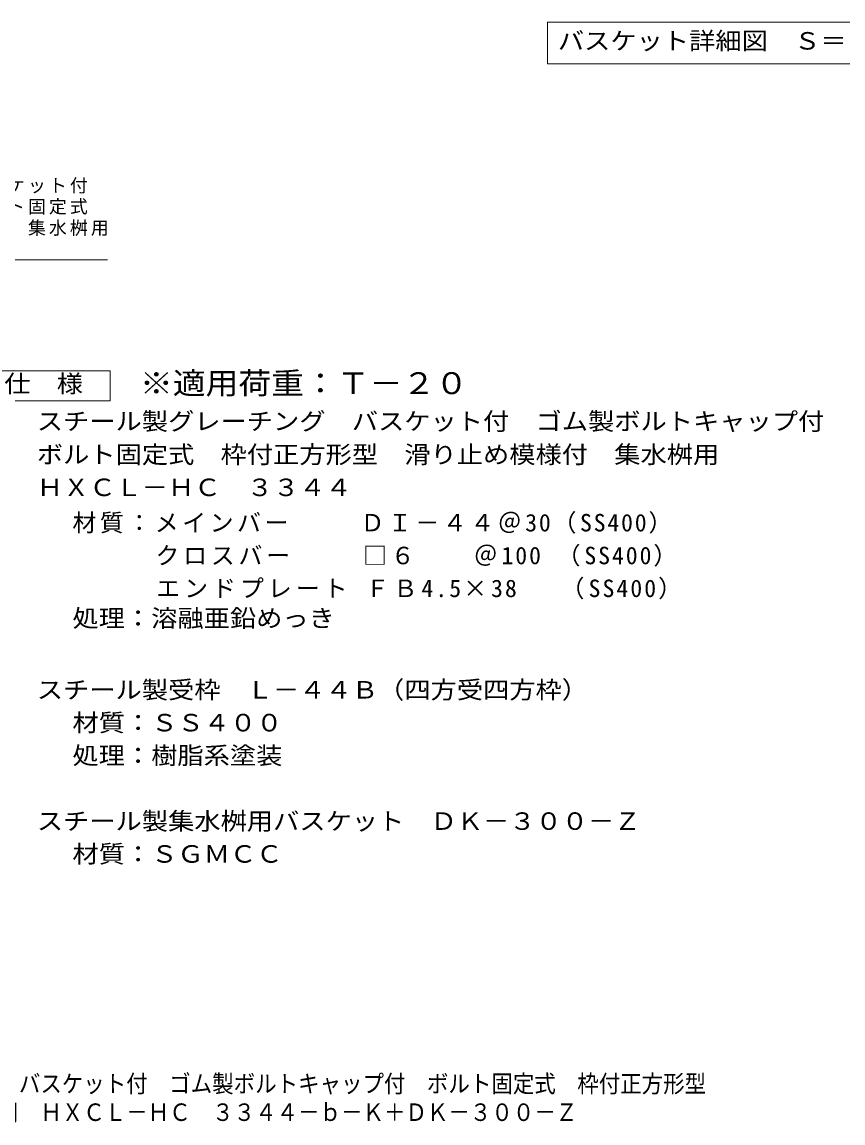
# Model space of a CAD drawing. Units: millimetres at full size, sheet at 1:4, with parts at other scales. Extents: x -1070 to 1072, y -788 to 718.
# Drawn here: x -29 to 521, y -788 to -50 of the extents above; entities that cross this region are included whole.
import ezdxf
from ezdxf.enums import TextEntityAlignment as Align

# ---------------------------------------------------------------- set-up
doc = ezdxf.new("R2010")
doc.units = ezdxf.units.MM
doc.header["$LTSCALE"] = 4
doc.layers.add('4-5', color=7, linetype='Continuous', lineweight=9)
doc.layers.add('D-5', color=7, linetype='Continuous', lineweight=9)
doc.layers.add('F-0_F-0ﾚｲﾔ', color=2, linetype='Continuous')
doc.layers.add('F-F_F-Fﾚｲﾔ', color=2, linetype='Continuous')
doc.styles.add('ＭＳ ゴシック', font='')
doc.styles.get('ＭＳ ゴシック').set_extended_font_data('MS Gothic')

msp = doc.modelspace()

# ---------------------------------------------------------------- linework, layer by layer
at = {"layer": '4-5'}
for p, q in [((323.206, -50), (323.206, -78)), ((323.206, -50), (587.206, -50)), ((323.206, -78), (587.206, -78))]:
    msp.add_line(p, q, dxfattribs=at)
at = {"layer": 'D-5'}
msp.add_line((-235.697, -209.45), (28.303, -209.45), dxfattribs=at)
at = {"layer": 'D-5', "color": 2}
msp.add_lwpolyline([(-59.996, -303.785), (-59.996, -283.785), (30.004, -283.785), (30.004, -303.785)], close=True, dxfattribs=at)

# ---------------------------------------------------------------- texts
at = {"layer": '4-5', "color": 2, "style": 'ＭＳ ゴシック', "width": 1.1}
msp.add_text('バスケット詳細図\u3000Ｓ＝１：４', height=11.73, dxfattribs=at).set_placement((330.206, -72), align=Align.BOTTOM_LEFT)
at = {"layer": 'D-5', "color": 2, "style": 'ＭＳ ゴシック', "width": 1.1}
for s, p in [('仕\u3000様', (-40.996, -301.785)), ('スチール製グレーチング\u3000バスケット付\u3000ゴム製ボルトキャップ付', (-19.16, -326.953)), ('ボルト固定式\u3000枠付正方形型\u3000滑り止め模様付\u3000集水桝用', (-19.16, -349.255)), ('ＨＸＣＬ－ＨＣ\u3000３３４４', (-19.16, -371.255)), ('処理：溶融亜鉛めっき', (4.724, -458.954)), ('スチール製受枠\u3000Ｌ－４４Ｂ（四方受四方枠）', (-19.161, -506.953)), ('材質：ＳＳ４００', (4.724, -528.953)), ('処理：樹脂系塗装', (4.724, -550.953)), ('スチール製集水桝用バスケット\u3000ＤＫ－３００－Ｚ', (-19.16, -594.953)), ('材質：ＳＧＭＣＣ', (4.724, -616.953))]:
    msp.add_text(s, height=11.73, dxfattribs=at).set_placement(p, align=Align.BOTTOM_LEFT)
at = {"layer": 'D-5', "color": 3, "style": 'ＭＳ ゴシック', "width": 1.1}
msp.add_text('※適用荷重：Ｔ－２０', height=14.66, dxfattribs=at).set_placement((50.004, -303.785), align=Align.BOTTOM_LEFT)
at = {"layer": 'D-5', "char_height": 8.798, "attachment_point": 7, "style": 'ＭＳ ゴシック'}
for s, insert in [('\\T1.17;スチール製グレーチング\u3000バスケット付', (-235.697, -164.924)), ('\\T1.17;ゴム製ボルトキャップ付\u3000ボルト固定式', (-235.697, -179.156)), ('\\T1.17;枠付正方形型\u3000滑り止め模様付\u3000集水桝用', (-235.697, -193.387))]:
    msp.add_mtext(s, dxfattribs=dict(at, insert=insert))
at = {"layer": 'D-5', "color": 2, "char_height": 11.73, "attachment_point": 7, "style": 'ＭＳ ゴシック'}
for s, insert in [('\\T1.15;材質：メインバー\u3000\u3000\\~ＤＩ－４４＠30（SS400）', (4.725, -392.954)), ('\\T1.16;\u3000\u3000\u3000クロスバー\u3000\u3000\\~□６\u3000\u3000＠100\\~（SS400）', (4.725, -414.954)), ('\\T1.17;\u3000\u3000\u3000エンドプレート\\~ＦＢ4.5×38\\~\\~\\~（SS400）', (4.725, -436.954))]:
    msp.add_mtext(s, dxfattribs=dict(at, insert=insert))
at = {"layer": 'F-0_F-0ﾚｲﾔ', "style": 'ＭＳ ゴシック', "width": 0.9}
msp.add_text('滑り止め模様付\u3000集水桝用\u3000ＨＸＣＬ－ＨＣ\u3000３３４４－ｂ－Ｋ＋ＤＫ－３００－Ｚ', height=11.73, dxfattribs=at).set_placement((-203.979, -790.039), align=Align.BOTTOM_LEFT)
at = {"layer": 'F-F_F-Fﾚｲﾔ', "style": 'ＭＳ ゴシック', "width": 0.9}
msp.add_text('スチール製グレーチング\u3000バスケット付\u3000ゴム製ボルトキャップ付\u3000ボルト固定式\u3000枠付正方形型', height=11.73, dxfattribs=at).set_placement((-203.979, -770.922), align=Align.BOTTOM_LEFT)

doc.saveas('drawing.dxf')
